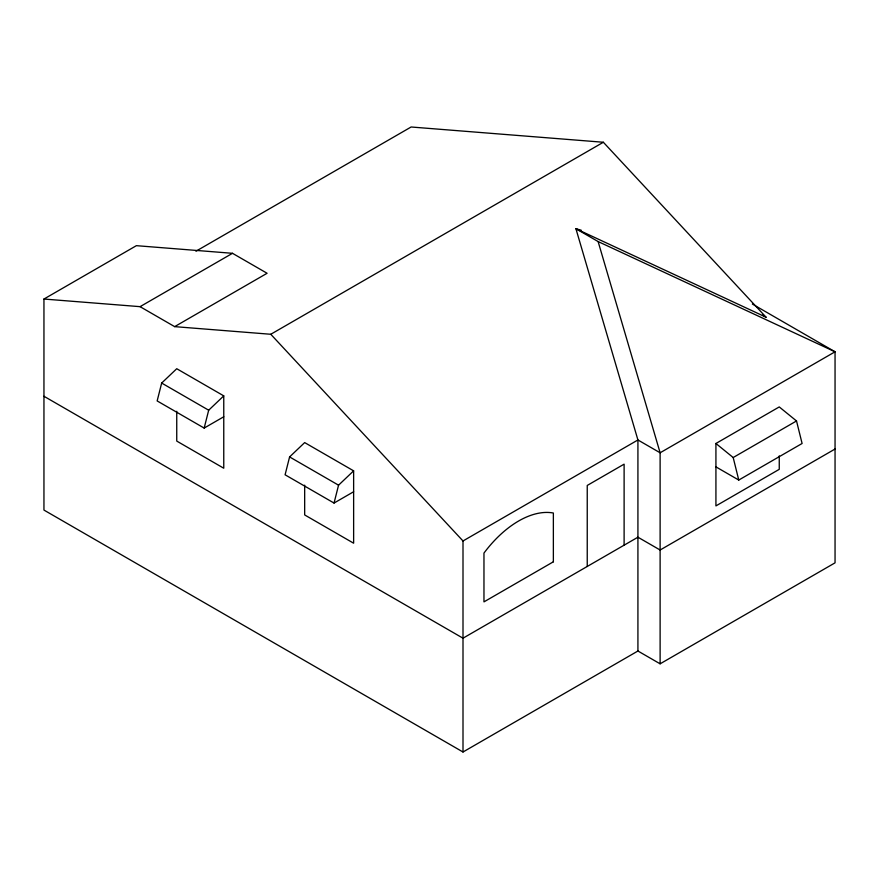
<?xml version="1.0" encoding="UTF-8"?>
<svg xmlns="http://www.w3.org/2000/svg" width="879" height="879" viewBox="0 0 879 879"><rect width="100%" height="100%" fill="white"/><g stroke="black" fill="none" stroke-linecap="round" stroke-linejoin="round"><path stroke-width="1.32" d="M176.745 411.284L176.745 441.082L223.76 468.221L223.76 395.869L176.745 368.719L161.67 383.057L157.154 400.923L204.17 428.073L223.76 416.767M204.17 428.073L208.686 410.207L223.76 395.869M304.672 485.153L304.672 514.94L353.633 543.2L353.633 470.847L304.672 442.587L289.598 456.926L285.093 474.792L334.042 503.052L353.633 491.746M334.042 503.052L338.558 485.186L353.633 470.847M43.95 299.036L136.388 245.67L232.495 253.306L267.095 273.27L174.657 326.636L140.069 306.661L43.95 299.036L43.95 510.073L463.002 752.006L637.923 651.009L660.118 663.821L835.05 562.835L835.05 351.798L752.358 304.046M195.94 251.229L411.13 126.994L603.357 142.255L766.059 317.209L575.921 228.749L637.923 439.972L637.923 651.009M140.069 306.661L232.495 253.306M174.657 326.636L270.776 334.273L603.357 142.255M463.002 752.006L463.002 540.97L637.923 439.972L660.118 452.784L835.05 351.798L598.116 241.56L575.921 228.749M779.255 455.882L779.255 469.342L715.924 505.908L715.924 443.488L779.255 406.933L796.517 420.964L802.098 443.488L738.767 480.055L715.924 466.87M715.924 443.488L733.185 457.53L796.517 420.964M835.05 449.026L660.118 550.012L637.923 537.201L463.002 638.198L43.95 396.264M577.239 229.111L581.217 230.199M762.5 315.154L766.059 317.209M161.67 383.057L208.686 410.207M289.598 456.926L338.558 485.186M270.776 334.273L463.002 540.97M598.116 241.56L660.118 452.784L660.118 663.821M733.185 457.53L738.767 480.055M624.112 545.178L624.112 464.156L587.238 485.45L587.238 566.472M553.363 561.802L483.966 601.873L483.966 553.078A88.9 51.323 -60 0 1 553.363 513.017L553.363 561.802"/></g></svg>
